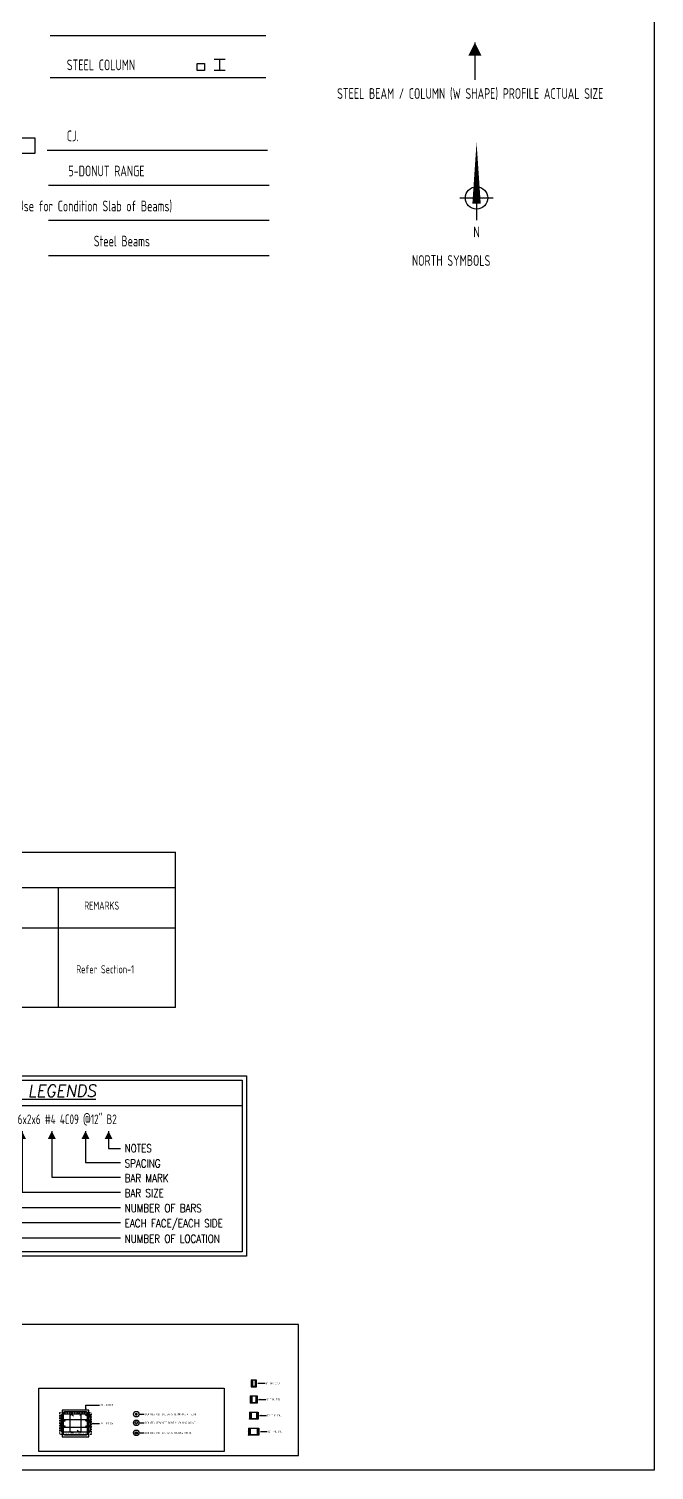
# Model space of a CAD drawing. Header units: inches. Extents: x -10781 to 50822, y -3854 to 38989.
# Drawn here: x -8832 to -8132, y -2273 to -660 of the extents above; entities that cross this region are included whole.
import ezdxf
from ezdxf.enums import TextEntityAlignment as Align

# ---------------------------------------------------------------- set-up
doc = ezdxf.new("R2010")
doc.units = ezdxf.units.IN
doc.header["$LTSCALE"] = 0.025
doc.header["$MEASUREMENT"] = 0
doc.linetypes.add('HIDDEN', pattern=[6, 3, -3])
doc.layers.get('0').update_dxf_attribs({"linetype": 'CONTINUOUS'})
for name, color, linetype in [('0-25TEXT', 7, 'CONTINUOUS'), ('0-35', 3, 'CONTINUOUS'), ('0-35TEXT', 3, 'CONTINUOUS'), ('0-50', 10, 'CONTINUOUS'), ('5', 4, 'CONTINUOUS'), ('BARLIST', 7, 'CONTINUOUS'), ('C.J', 5, 'CONTINUOUS'), ('Hatch', 253, 'CONTINUOUS'), ('Hgblock', 7, 'CONTINUOUS'), ('hidden', 7, 'HIDDEN'), ('PIER MARK', 83, 'CONTINUOUS'), ('REBARS', 4, 'CONTINUOUS'), ('Steel Beams', 252, 'CONTINUOUS'), ('STEEL COLUMN', 171, 'CONTINUOUS')]:
    doc.layers.add(name, color=color, linetype=linetype)
doc.layers.add('Dim', color=30, linetype='CONTINUOUS', plot=False)
doc.styles.add('AR', font='ARCHQUIK.shx', dxfattribs={"width": 0.8})
doc.styles.add('ATTR', font='romans.shx', dxfattribs={"width": 0.8, "height": 1.8645})
doc.styles.add('ROMANT', font='romant')
pattern_1 = [(45, (-1183.1993, 2394.7812), (-0.8838835, 0.8838835), []), (135, (-1183.1993, 2394.7812), (-0.8838835, -0.8838835), [])]

# ---------------------------------------------------------------- blocks, each defined once
blk = doc.blocks.new('leadrblk')
blk.add_lwpolyline([(0, 0, 0, 1, 0), (1, 0, 1, 1, 0)], format="xyseb")
blk = doc.blocks.new('A$C16F86EFF')
blk.add_line((-324.1, 168.7), (-4.8, 168.7))
at = {"layer": '0-25TEXT'}
for points in [[(-309.6, 140.1), (-309.6, 20.5), (-141.1, 20.5)], [(-291.4, 140.1), (-291.4, 37.8), (-141.1, 37.8)], [(-274.7, 140.1), (-274.7, 54.7), (-141.1, 54.7)], [(-251.1, 140.1), (-251.1, 71.6), (-141.1, 71.6)], [(-217.8, 140.1), (-217.8, 88.4), (-141.1, 88.4)], [(-180.2, 140.1), (-180.2, 104.8), (-141.1, 104.8)], [(-154.3, 140.1), (-154.3, 120.7), (-141.1, 120.7)]]:
    blk.add_lwpolyline(points, dxfattribs=at)
at = {"layer": '0-35', "color": 1}
for points in [[(-328.9, 201.7), (0, 201.7), (0, 0), (-328.9, 0)], [(-324.1, 196.9), (-4.8, 196.9), (-4.8, 4.8), (-324.1, 4.8)]]:
    blk.add_lwpolyline(points, close=True, dxfattribs=at)
at = {"layer": '0-25TEXT', "xscale": 8.998299212602461, "yscale": 3.60113385826844, "zscale": 4.800000000000001, "rotation": 270.0000046056895}
for p in [(-309.6, 140.1), (-291.4, 140.1), (-274.7, 140.1), (-251.1, 140.1), (-217.8, 140.1), (-180.2, 140.1), (-154.3, 140.1)]:
    blk.add_blockref('leadrblk', p, dxfattribs=at)
at = {"linetype": 'Continuous', "style": 'ROMANT', "oblique": 9, "width": 0.95}
blk.add_text('%%ULABEL LEGENDS', height=13.5, dxfattribs=at).set_placement((-236, 178.4), align=Align.CENTER)
at = {"layer": '0-35TEXT', "style": 'AR', "width": 0.8}
blk.add_text('6x2x6 #4 4C09 @12" B2', height=10.8, dxfattribs=at).set_placement((-145.2, 147.8), align=Align.RIGHT)
at = {"layer": '0-35TEXT', "style": 'ATTR', "width": 0.8}
for s, p in [('NOTES', (-136.3, 116.3)), ('SPACING', (-136.3, 99.4)), ('BAR MARK', (-136.3, 83)), ('BAR SIZE', (-136.3, 66.2)), ('NUMBER OF BARS', (-136.3, 49.3)), ('EACH FACE/EACH SIDE', (-136.3, 32.4)), ('NUMBER OF LOCATION', (-136.3, 15.1))]:
    blk.add_text(s, height=8.95, dxfattribs=at).set_placement(p)
blk = doc.blocks.new('10 CMU')
at = {"layer": 'Hatch'}
h = blk.add_hatch(dxfattribs=at)
h.set_pattern_fill('ANSI37', color=256, scale=10)
h.set_pattern_definition(pattern_1)
h.paths.add_polyline_path([(1.8, 8), (0, 8), (0, 0.4), (1.8, 0.4)])
h = blk.add_hatch(dxfattribs=at)
h.set_pattern_fill('ANSI37', color=256, scale=10)
h.set_pattern_definition([(45, (-1185.1993, 2394.7812), (-0.8838835, 0.8838835), []), (135, (-1185.1993, 2394.7812), (-0.8838835, -0.8838835), [])])
h.paths.add_polyline_path([(9.6, 8), (7.9, 8), (7.9, 0.4), (9.6, 0.4)])
at = {"layer": '0-35'}
for p, q in [((0, 8), (9.6, 8)), ((9.6, 0.4), (0, 0.4))]:
    blk.add_line(p, q, dxfattribs=at)
for points in [[(0, 8), (0, 0.4)], [(9.6, 0), (0, 0)], [(1.8, 8), (1.8, 0.4)], [(7.9, 8), (7.9, 0.4)], [(9.6, 8), (9.6, 0.4)]]:
    blk.add_lwpolyline(points, dxfattribs=at)
for centre, radius, start, end in [((0, 0.2), 0.186, 271.8037, 88.1963), ((9.7, 0.2), 0.19, 100.8968, 259.1032)]:
    blk.add_arc(centre, radius, start, end, dxfattribs=at)
blk = doc.blocks.new('8 CMU')
at = {"layer": 'Hatch'}
h = blk.add_hatch(dxfattribs=at)
h.set_pattern_fill('ANSI37', color=256, scale=10)
h.set_pattern_definition(pattern_1)
h.paths.add_polyline_path([(1.5, 8), (0, 8), (0, 0.4), (1.5, 0.4)])
h = blk.add_hatch(dxfattribs=at)
h.set_pattern_fill('ANSI37', color=256, scale=10)
h.set_pattern_definition([(45, (-1187.1993, 2394.7812), (-0.8838835, 0.8838835), []), (135, (-1187.1993, 2394.7812), (-0.8838835, -0.8838835), [])])
h.paths.add_polyline_path([(7.6, 8), (6.1, 8), (6.1, 0.4), (7.6, 0.4)])
at = {"layer": '0-35'}
for p, q in [((0, 8), (7.6, 8)), ((7.6, 0.4), (0, 0.4))]:
    blk.add_line(p, q, dxfattribs=at)
for points in [[(0, 8), (0, 0.4)], [(7.6, 0), (0, 0)], [(1.5, 8), (1.5, 0.4)], [(6.1, 8), (6.1, 0.4)], [(7.6, 8), (7.6, 0.4)]]:
    blk.add_lwpolyline(points, dxfattribs=at)
for centre, radius, start, end in [((0, 0.2), 0.186, 271.8037, 88.1963), ((7.7, 0.2), 0.19, 100.8968, 259.1032)]:
    blk.add_arc(centre, radius, start, end, dxfattribs=at)
blk = doc.blocks.new('12 CMU')
at = {"layer": 'Hatch'}
h = blk.add_hatch(dxfattribs=at)
h.set_pattern_fill('ANSI37', color=256, scale=10)
h.set_pattern_definition(pattern_1)
h.paths.add_polyline_path([(2, 8), (0, 8), (0, 0.4), (2, 0.4)])
h = blk.add_hatch(dxfattribs=at)
h.set_pattern_fill('ANSI37', color=256, scale=10)
h.set_pattern_definition(pattern_1)
h.paths.add_polyline_path([(11.6, 8), (9.6, 8), (9.6, 0.4), (11.6, 0.4)])
at = {"layer": '0-35'}
for p, q in [((0, 8), (11.6, 8)), ((11.6, 0.4), (0, 0.4))]:
    blk.add_line(p, q, dxfattribs=at)
for points in [[(0, 8), (0, 0.4)], [(11.6, 0), (0, 0)], [(2, 8), (2, 0.4)], [(9.6, 8), (9.6, 0.4)], [(11.6, 8), (11.6, 0.4)]]:
    blk.add_lwpolyline(points, dxfattribs=at)
for centre, radius, start, end in [((0, 0.2), 0.186, 271.8037, 88.1963), ((11.7, 0.2), 0.19, 100.8968, 259.1032)]:
    blk.add_arc(centre, radius, start, end, dxfattribs=at)
blk = doc.blocks.new('6 CMU')
at = {"layer": 'Hatch'}
h = blk.add_hatch(dxfattribs=at)
h.set_pattern_fill('ANSI37', color=256, scale=10)
h.set_pattern_definition(pattern_1)
h.paths.add_polyline_path([(1.3, 8), (0, 8), (0, 0.4), (1.3, 0.4)])
h = blk.add_hatch(dxfattribs=at)
h.set_pattern_fill('ANSI37', color=256, scale=10)
h.set_pattern_definition([(45, (-1189.1993, 2394.7812), (-0.8838835, 0.8838835), []), (135, (-1189.1993, 2394.7812), (-0.8838835, -0.8838835), [])])
h.paths.add_polyline_path([(5.6, 8), (4.4, 8), (4.4, 0.4), (5.6, 0.4)])
at = {"layer": '0-35'}
for p, q in [((0, 8), (5.6, 8)), ((5.6, 0.4), (0, 0.4))]:
    blk.add_line(p, q, dxfattribs=at)
for points in [[(0, 8), (0, 0.4)], [(5.6, 0), (0, 0)], [(1.3, 8), (1.3, 0.4)], [(4.4, 8), (4.4, 0.4)], [(5.6, 8), (5.6, 0.4)]]:
    blk.add_lwpolyline(points, dxfattribs=at)
for centre, radius, start, end in [((0, 0.2), 0.186, 271.8037, 88.1963), ((5.7, 0.2), 0.19, 100.8968, 259.1032)]:
    blk.add_arc(centre, radius, start, end, dxfattribs=at)
blk = doc.blocks.new('*U32')
at = {"layer": 'Hgblock', "color": 3}
for p, q in [((-0.375, 0), (0.375, 0)), ((0, 0), (0, -0.5))]:
    blk.add_line(p, q, dxfattribs=at)
blk.add_lwpolyline([(0, 1.25, 0, 0.187, 0), (0, -0.125, 0.187, 0.187, 0)], format="xyseb", dxfattribs=at)
blk.add_circle((0, 0), 0.25, dxfattribs=at)
at = {"layer": 'Hgblock', "color": 3, "style": 'AR', "width": 0.8}
blk.add_text('N', height=0.244, dxfattribs=at).set_placement((0, -0.761), align=Align.MIDDLE)

msp = doc.modelspace()

# ---------------------------------------------------------------- hatches: boundary and pattern name
at = {"layer": 'REBARS'}
h = msp.add_hatch(color=256, dxfattribs=at)
h.dxf.hatch_style = 1
h.paths.add_polyline_path([(-8710.69019, -2231.09025, 1), (-8713.3328, -2231.09025, 1)])

# ---------------------------------------------------------------- linework, layer by layer
msp.add_lwpolyline([(-9443.88829, -2256.41673), (-8530.3887, -2256.41673), (-8530.3887, -2110.01298), (-9443.88829, -2110.01298)], close=True)
at = {"layer": '0-25TEXT'}
for points in [[(-8333.02621, -675.6663), (-8333.02621, -717.41671)], [(-8576.05025, -2175.62126), (-8567.87824, -2175.62126)], [(-8768.36192, -2205.59479), (-8768.36192, -2200.00413), (-8753.18365, -2200.00413)], [(-8575.05025, -2193.62525), (-8567.12824, -2193.62525)], [(-8762.0983, -2220.59479), (-8753.18365, -2220.59479)], [(-8574.05025, -2211.62924), (-8566.37824, -2211.62924)], [(-8573.05025, -2229.63323), (-8565.62824, -2229.63323)]]:
    msp.add_lwpolyline(points, dxfattribs=at)
at = {"layer": '0-35', "color": 1}
for p, q in [((-9440.27877, -1581.32865), (-8668.27554, -1581.32865)), ((-8668.27554, -1755.141), (-8668.27554, -1581.32865)), ((-8668.27554, -1621.32865), (-9440.27877, -1621.32865)), ((-8799.00329, -1755.141), (-8799.00329, -1621.32865)), ((-8668.27554, -1666.5506), (-9440.27877, -1666.5506)), ((-8668.27554, -1755.141), (-9440.27877, -1755.141))]:
    msp.add_line(p, q, dxfattribs=at)
at = {"layer": '0-35'}
for p, q in [((-8712.0115, -2211.51701), (-8712.0115, -2208.8744)), ((-8710.69019, -2210.1957), (-8713.3328, -2210.1957)), ((-8712.9458, -2211.13001), (-8711.0772, -2209.2614)), ((-8711.0772, -2211.13001), (-8712.9458, -2209.2614))]:
    msp.add_line(p, q, dxfattribs=at)
at = {"layer": '0-35', "color": 1}
msp.add_lwpolyline([(-8821.14612, -2181.14492), (-8613.77877, -2181.14492), (-8613.77877, -2251.95811), (-8821.14612, -2251.95811)], close=True, dxfattribs=at)
at = {"layer": '0-35'}
msp.add_lwpolyline([(-8765.0983, -2205.59479), (-8795.0983, -2205.59479), (-8795.0983, -2235.59479), (-8765.0983, -2235.59479)], close=True, dxfattribs=at)
for points in [[(-8795.62362, -2216.82011), (-8794.57298, -2218.12313), (-8795.0983, -2217.47162), (-8794.5756, -2216.81801), (-8795.62101, -2218.12523), (-8795.0983, -2217.47162), (-8795.93522, -2217.47162), (-8794.26139, -2217.47162), (-8795.0983, -2217.47162), (-8795.0983, -2218.30854), (-8795.0983, -2216.63471)], [(-8795.62362, -2223.06828), (-8794.57298, -2224.3713), (-8795.0983, -2223.71979), (-8794.5756, -2223.06618), (-8795.62101, -2224.3734), (-8795.0983, -2223.71979), (-8795.93522, -2223.71979), (-8794.26139, -2223.71979), (-8795.0983, -2223.71979), (-8795.0983, -2224.5567), (-8795.0983, -2222.88288)], [(-8795.56556, -2210.56828), (-8794.51492, -2211.8713), (-8795.04024, -2211.21979), (-8794.51754, -2210.56618), (-8795.56294, -2211.8734), (-8795.04024, -2211.21979), (-8795.87715, -2211.21979), (-8794.20332, -2211.21979), (-8795.04024, -2211.21979), (-8795.04024, -2212.05671), (-8795.04024, -2210.38288)], [(-8764.63104, -2210.56828), (-8765.68168, -2211.8713), (-8765.15636, -2211.21979), (-8765.67907, -2210.56618), (-8764.63366, -2211.8734), (-8765.15636, -2211.21979), (-8764.31945, -2211.21979), (-8765.99328, -2211.21979), (-8765.15636, -2211.21979), (-8765.15636, -2212.05671), (-8765.15636, -2210.38288)], [(-8764.57298, -2216.81828), (-8765.62362, -2218.1213), (-8765.0983, -2217.46979), (-8765.62101, -2216.81618), (-8764.5756, -2218.1234), (-8765.0983, -2217.46979), (-8764.26139, -2217.46979), (-8765.93522, -2217.46979), (-8765.0983, -2217.46979), (-8765.0983, -2218.30671), (-8765.0983, -2216.63288)], [(-8764.57298, -2223.06828), (-8765.62362, -2224.3713), (-8765.0983, -2223.71979), (-8765.62101, -2223.06618), (-8764.5756, -2224.3734), (-8765.0983, -2223.71979), (-8764.26139, -2223.71979), (-8765.93522, -2223.71979), (-8765.0983, -2223.71979), (-8765.0983, -2224.5567), (-8765.0983, -2222.88288)], [(-8795.62362, -2228.56828), (-8794.57298, -2229.8713), (-8795.0983, -2229.21979), (-8794.5756, -2228.56618), (-8795.62101, -2229.8734), (-8795.0983, -2229.21979), (-8795.93522, -2229.21979), (-8794.26139, -2229.21979), (-8795.0983, -2229.21979), (-8795.0983, -2230.05671), (-8795.0983, -2228.38288)], [(-8764.57298, -2228.56828), (-8765.62362, -2229.8713), (-8765.0983, -2229.21979), (-8765.62101, -2228.56618), (-8764.5756, -2229.8734), (-8765.0983, -2229.21979), (-8764.26139, -2229.21979), (-8765.93522, -2229.21979), (-8765.0983, -2229.21979), (-8765.0983, -2230.05671), (-8765.0983, -2228.38288)]]:
    msp.add_lwpolyline(points, dxfattribs=at)
at = {"layer": '0-35', "color": 0, "lineweight": -2}
for points in [[(-8708.89987, -2210.1957), (-8703.06981, -2210.1957)], [(-8708.89987, -2219.8617), (-8703.06981, -2219.8617)], [(-8708.89987, -2231.09025), (-8703.06981, -2231.09025)]]:
    msp.add_lwpolyline(points, dxfattribs=at)
at = {"layer": '0-35', "color": 253}
for centre in [(-8784.20247, -2208.28229), (-8775.99413, -2208.28229), (-8784.20247, -2232.90729), (-8775.99413, -2232.90729)]:
    msp.add_circle(centre, 0.625, dxfattribs=at)
at = {"layer": '0-35', "color": 0, "lineweight": -2}
for centre in [(-8712.0115, -2210.1957), (-8712.0115, -2219.8617), (-8712.0115, -2231.09025)]:
    msp.add_circle(centre, 3.11163, dxfattribs=at)
at = {"layer": '0-35'}
for centre, radius in [((-8792.4108, -2217.46979), 0.625), ((-8792.4108, -2223.71979), 0.625), ((-8767.7858, -2217.46979), 0.625), ((-8767.7858, -2223.71979), 0.625), ((-8712.0115, -2219.8617), 1.3213)]:
    msp.add_circle(centre, radius, dxfattribs=at)
at = {"layer": '0-35TEXT'}
msp.add_lwpolyline([(-10227.79613, 283.49724), (-8132.3808, 283.49724), (-8132.3808, -2272.82815), (-10227.79613, -2272.82815)], close=True, dxfattribs=at)
at = {"layer": '0-50'}
msp.add_lwpolyline([(-8898.47319, -782.52959), (-8825.37526, -782.52959), (-8825.37526, -800.10716), (-8898.47319, -800.10716)], close=True, dxfattribs=at)
at = {"layer": '5'}
msp.add_lwpolyline([(-8810.06604, -835.41262), (-8563.45496, -835.41262)], dxfattribs=at)
at = {"layer": 'C.J'}
msp.add_lwpolyline([(-8811.83974, -796.17909), (-8565.22866, -796.17909)], dxfattribs=at)
at = {"layer": 'Dim'}
msp.add_lwpolyline([(-8810.06604, -874.64616), (-8563.45496, -874.64616)], dxfattribs=at)
at = {"layer": 'hidden', "linetype": 'HIDDEN'}
msp.add_lwpolyline([(-8798.0983, -2208.59479), (-8798.0983, -2232.59479), (-8762.0983, -2232.59479), (-8762.0983, -2208.59479)], close=True, dxfattribs=at)
at = {"layer": 'PIER MARK'}
msp.add_lwpolyline([(-8808.44498, -668.02865), (-8566.96439, -668.02865)], dxfattribs=at)
at = {"layer": 'REBARS', "color": 253}
msp.add_lwpolyline([(-8771.10351, -2209.83223), (-8768.98219, -2207.71091, -0.668178316), (-8766.8483, -2208.59479), (-8766.8483, -2232.59479, -0.4142137439), (-8768.0983, -2233.84479), (-8792.0983, -2233.84479, -0.4142133495), (-8793.3483, -2232.59479), (-8793.3483, -2208.59478, -0.4142137439), (-8792.0983, -2207.34478), (-8768.0983, -2207.34479, -0.6681786776), (-8767.21442, -2209.47868), (-8769.33574, -2211.6)], format="xyb", dxfattribs=at)
at = {"layer": 'REBARS', "color": 4}
for points in [[(-8793.95592, -2220.4351), (-8796.07725, -2218.31378, -0.6681788029), (-8795.19336, -2216.1799), (-8765.19336, -2216.17991, -0.414213451), (-8763.94336, -2217.42991), (-8763.94336, -2220.42991)], [(-8766.4308, -2220.75448), (-8764.30948, -2222.8758, -0.6681785524), (-8765.19336, -2225.00968), (-8795.19336, -2225.00968, -0.414213451), (-8796.44336, -2223.75968), (-8796.44336, -2220.75968)], [(-8767.72853, -2212.45724), (-8765.60721, -2210.33592, -0.668178316), (-8763.47332, -2211.2198), (-8763.47332, -2229.2198, -0.4142137439), (-8764.72332, -2230.4698), (-8794.72332, -2230.46979, -0.4142133495), (-8795.97332, -2229.21979), (-8795.97332, -2211.21979, -0.4142137439), (-8794.72332, -2209.96979), (-8764.72332, -2209.9698, -0.6681786776), (-8763.83944, -2212.10368), (-8765.96076, -2214.22501)], [(-8782.21809, -2212.45723), (-8784.33942, -2210.33591, 0.6681785524), (-8786.4733, -2211.21979), (-8786.4733, -2229.21979, 0.414213451), (-8785.2233, -2230.46979), (-8782.2233, -2230.46979)], [(-8777.97851, -2227.98236), (-8775.85719, -2230.10367, 0.6681784413), (-8773.7233, -2229.21979), (-8773.7233, -2211.21979, 0.414213451), (-8774.9733, -2209.96979), (-8777.9733, -2209.96979)]]:
    msp.add_lwpolyline(points, format="xyb", dxfattribs=at)
at = {"layer": 'REBARS', "const_width": 0.6}
for points in [[(-8785.5233, -2211.21979, -1), (-8784.9233, -2211.21979, -1), (-8785.5233, -2211.21979)], [(-8785.5233, -2211.21979, -1), (-8784.9233, -2211.21979, -1), (-8785.5233, -2211.21979)], [(-8775.2733, -2211.21979, -1), (-8774.6733, -2211.21979, -1), (-8775.2733, -2211.21979)], [(-8775.2733, -2211.21979, -1), (-8774.6733, -2211.21979, -1), (-8775.2733, -2211.21979)], [(-8785.5233, -2229.5016, 1), (-8784.9233, -2229.5016, 1), (-8785.5233, -2229.5016)], [(-8785.5233, -2229.5016, 1), (-8784.9233, -2229.5016, 1), (-8785.5233, -2229.5016)], [(-8775.2733, -2229.5016, 1), (-8774.6733, -2229.5016, 1), (-8775.2733, -2229.5016)], [(-8775.2733, -2229.5016, 1), (-8774.6733, -2229.5016, 1), (-8775.2733, -2229.5016)]]:
    msp.add_lwpolyline(points, format="xyb", dxfattribs=at)
at = {"layer": 'REBARS'}
msp.add_circle((-8712.0115, -2231.09025), 1.3213, dxfattribs=at)
at = {"layer": 'Steel Beams'}
msp.add_lwpolyline([(-8810.06604, -913.8797), (-8563.45496, -913.8797)], dxfattribs=at)
at = {"layer": 'STEEL COLUMN', "color": 171, "elevation": -6.6}
msp.add_lwpolyline([(-8635.72993, -707.28124), (-8643.72961, -707.28124), (-8643.72961, -699.28156), (-8635.72993, -699.28156)], close=True, dxfattribs=at)
at = {"layer": 'STEEL COLUMN', "color": 171}
for points in [[(-8624.64928, -694.5958), (-8612.64928, -694.5958)], [(-8624.64928, -706.5958), (-8612.64928, -706.5958)], [(-8618.64928, -706.5958), (-8618.64928, -694.5958)], [(-8808.44498, -715.00251), (-8566.96439, -715.00251)]]:
    msp.add_lwpolyline(points, dxfattribs=at)

# ---------------------------------------------------------------- block references
for name, p in [('A$C16F86EFF', (-8588.68694, -2033.53125)), ('6 CMU', (-8583.34956, -2179.80739)), ('8 CMU', (-8584.34956, -2197.81138)), ('10 CMU', (-8585.34956, -2215.81537)), ('12 CMU', (-8586.34956, -2233.81935))]:
    msp.add_blockref(name, p)
at = {"layer": '0-25TEXT'}
for p, xscale, yscale, zscale, rotation in [((-8333.02621, -675.6663), 14.99716535433071, 6.001889763779527, 2, 270), ((-8576.05025, -2175.62126), 1.874645669291339, 0.7502362204724409, 0.25, 4.605703438498847e-06), ((-8575.05025, -2193.62525), 1.874645669291339, 0.7502362204724409, 0.25, 4.605703438498847e-06), ((-8768.36192, -2205.59479), 1.874645669291338, 0.7502362204724409, 0.5, 90), ((-8574.05025, -2211.62924), 1.874645669291339, 0.7502362204724409, 0.25, 4.605703438498847e-06), ((-8573.05025, -2229.63323), 1.874645669291339, 0.7502362204724409, 0.25, 4.605703438498847e-06)]:
    msp.add_blockref('leadrblk', p, dxfattribs=dict(at, xscale=xscale, yscale=yscale, zscale=zscale, rotation=rotation))
at = {"layer": '0-25TEXT', "xscale": 1.874645669291338, "yscale": 0.7502362204724409, "zscale": 0.5}
msp.add_blockref('leadrblk', (-8762.0983, -2220.59479), dxfattribs=at)
at = {"layer": 'BARLIST', "xscale": 50, "yscale": 50, "zscale": 50}
msp.add_blockref('*U32', (-8331.18769, -849.68175), dxfattribs=at)

# ---------------------------------------------------------------- texts
at = {"layer": '0-35TEXT', "style": 'AR', "width": 0.8}
for s, height, p in [('NORTH SYMBOLS', 12, (-8403.44601, -925.65415)), ('REMARKS', 9, (-8770.27428, -1645.80337)), ('Refer Section-1', 9, (-8779.20795, -1717.01688)), ('6" THK. CMU', 2.25, (-8566.87824, -2176.74626)), ('8" THK. CMU', 2.25, (-8566.12824, -2194.75025)), ('COL. ABOVE', 2.249944, (-8752.18368, -2201.12911)), ('COL. BELOW', 2.249944, (-8752.18368, -2221.71976)), ('DENOTES VERTICAL BARS TERMINATE AT SLAB.', 2.2499437, (-8702.06983, -2211.32068)), ('DENOTES SEPARATE DOWELS SPLICING ABOVE.', 2.2499437, (-8702.06983, -2220.98667)), ('10" THK. CMU', 2.25, (-8565.37824, -2212.75424)), ('DENOTES VERTICAL BARS SPLICING ABOVE.', 2.2499437, (-8702.06983, -2232.21522)), ('12" THK. CMU', 2.25, (-8564.62824, -2230.75823))]:
    msp.add_text(s, height=height, dxfattribs=at).set_placement(p)
at = {"layer": '0-35TEXT', "insert": (-8338.23221, -726.8564), "char_height": 12, "width": 291.8808597, "attachment_point": 2, "style": 'AR'}
msp.add_mtext('STEEL BEAM / COLUMN (W SHAPE) PROFILE ACTUAL SIZE', dxfattribs=at)
at = {"layer": '5', "style": 'AR', "width": 0.8}
msp.add_text('5-DONUT RANGE', height=12, dxfattribs=at).set_placement((-8787.98935, -825.46182, -4.4))
at = {"layer": 'C.J', "style": 'AR', "width": 0.8}
msp.add_text('CJ.', height=12, dxfattribs=at).set_placement((-8789.76305, -786.22828, -4.4))
at = {"layer": 'Dim', "style": 'AR', "width": 0.8}
msp.add_text('Dim Layer (Use for Condition Slab of Beams)', height=12, dxfattribs=at).set_placement((-8903.86278, -864.69536, -4.4))
at = {"layer": 'Steel Beams', "style": 'AR', "width": 0.8}
msp.add_text('Steel Beams', height=12, dxfattribs=at).set_placement((-8759.54372, -903.92889, -4.4))
at = {"layer": 'STEEL COLUMN', "color": 171, "style": 'AR', "width": 0.8}
msp.add_text('STEEL COLUMN', height=12, dxfattribs=at).set_placement((-8789.76305, -706.82969, -4.4))

doc.saveas('drawing.dxf')
